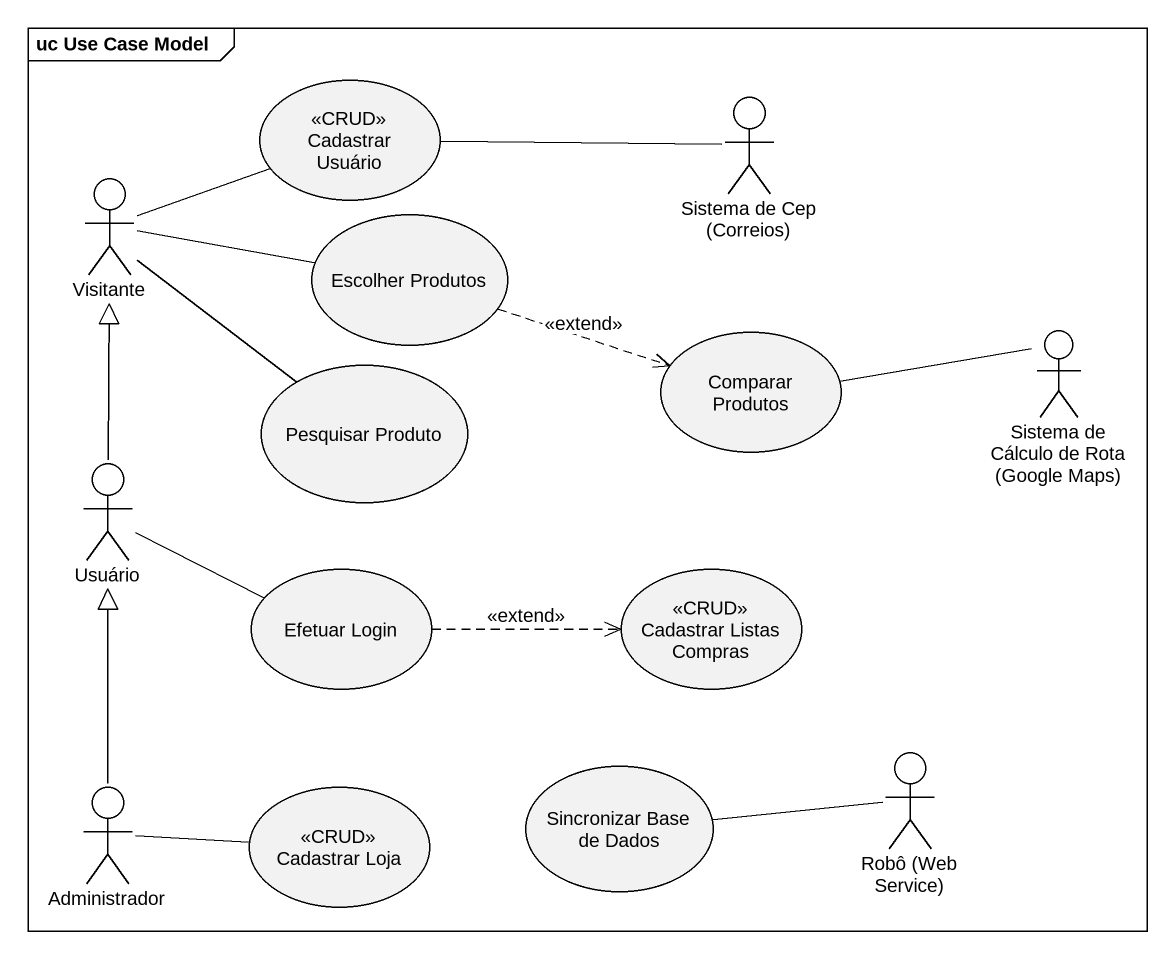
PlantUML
@startuml
mainframe uc Use Case Model
usecase "Cadastrar Usuário" as Cadastrar_Usuário <<CRUD>>
actor "Sistema de Cep (Correios)" as Sistema_de_Cep_Correios
actor Visitante
usecase "Escolher Produtos" as Escolher_Produtos
usecase "Pesquisar Produto" as Pesquisar_Produto
usecase "Comparar Produtos" as Comparar_Produtos
actor "Sistema de Cálculo de Rota (Google Maps)" as Sistema_de_Cálculo_de_Rota
actor Usuário
usecase "Efetuar Login" as Efetuar_Login
usecase "Cadastrar Listas Compras" as Cadastrar_Listas_Compras <<CRUD>>
usecase "Sincronizar Base de Dados" as Sincronizar_Base_de_Dados
actor "Robô (Web Service)" as Robô_Web_Service
actor Administrador
usecase "Cadastrar Loja" as Cadastrar_Loja <<CRUD>>
Sistema_de_Cep_Correios -left- Cadastrar_Usuário
Visitante -right- Cadastrar_Usuário
Visitante -right- Escolher_Produtos
Visitante -- Pesquisar_Produto
Escolher_Produtos .right.> Comparar_Produtos : <<extend>>
Comparar_Produtos -right- Sistema_de_Cálculo_de_Rota
Usuário -up-|> Visitante
Usuário -right- Efetuar_Login
Efetuar_Login .right.> Cadastrar_Listas_Compras : <<extend>>
Robô_Web_Service -left- Sincronizar_Base_de_Dados
Administrador -up-|> Usuário
Administrador -right- Cadastrar_Loja
@enduml
